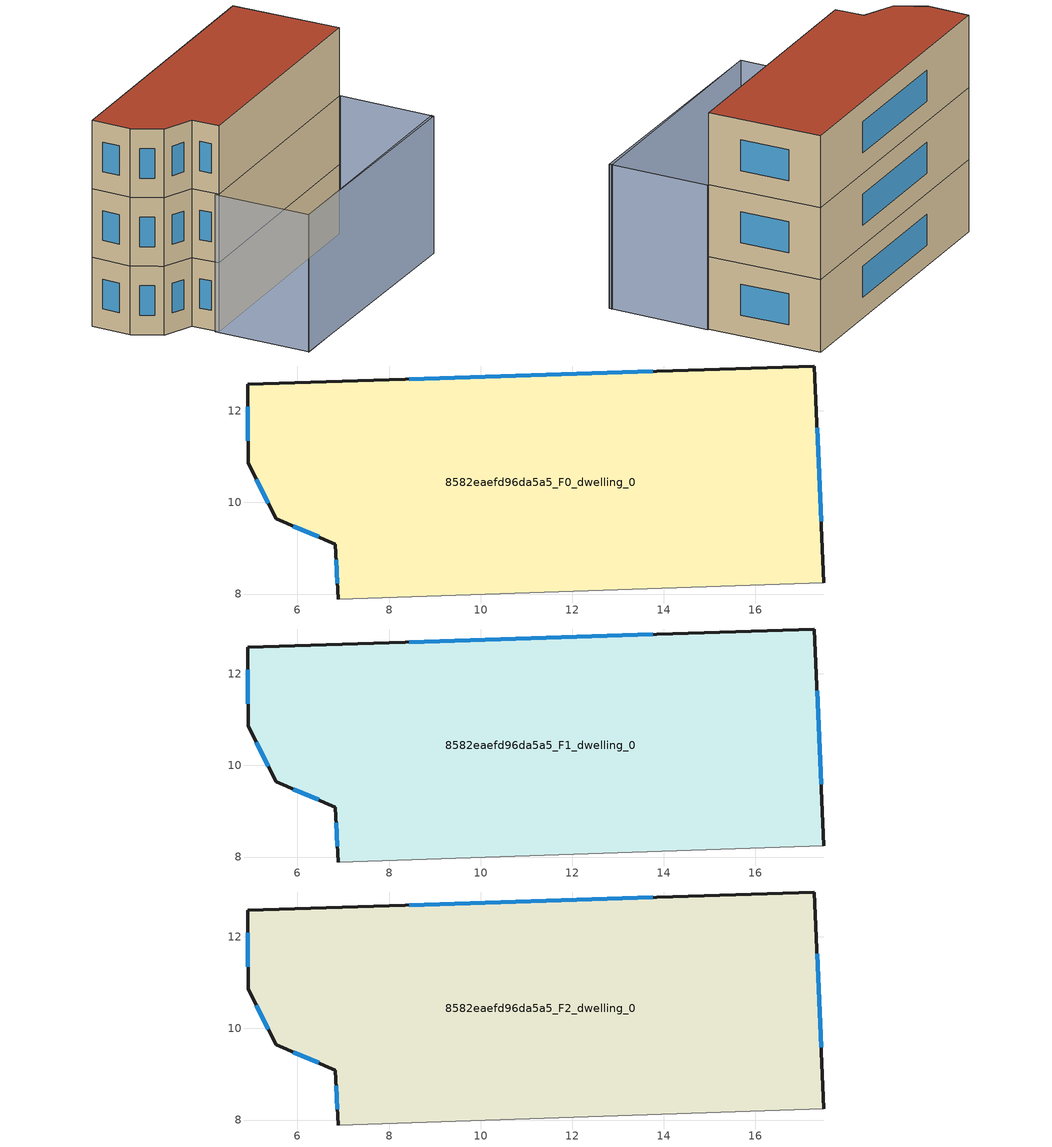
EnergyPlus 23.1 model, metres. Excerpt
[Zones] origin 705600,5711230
8582eaefd96da5a5_F0_dwelling_0
 floor ground (EU_floor_Construction): 17.29,12.98 17.49,8.25 6.89,7.89 6.83,9.09 5.54,9.64 4.92,10.85 4.91,12.58 z0
 wall outside (EU_wall_Construction): 17.49,8.25 17.29,12.98 4.91,12.58 4.92,10.85 5.54,9.64 6.83,9.09 6.89,7.89 z0:3
 wall adiabatic (EU_wall_Construction): 6.89,7.89 17.49,8.25 z0:3
 window (EU_Window_Construction): 5.91,9.49 6.46,9.25 / 5.1,10.51 5.36,9.99 / 4.92,12.09 4.92,11.34 / 13.76,12.87 8.44,12.69 / 17.43,9.59 17.34,11.63 / 6.84,8.75 6.87,8.23 z0.85:2.15
8582eaefd96da5a5_F1_dwelling_0
 floor to 8582eaefd96da5a5_F0_dwelling_0 (EU_floor_Construction): 17.29,12.98 17.49,8.25 6.89,7.89 6.83,9.09 5.54,9.64 4.92,10.85 4.91,12.58 z3
 wall outside (EU_wall_Construction): 17.49,8.25 17.29,12.98 4.91,12.58 4.92,10.85 5.54,9.64 6.83,9.09 6.89,7.89 z3:6
 wall adiabatic (EU_wall_Construction): 6.89,7.89 17.49,8.25 z3:6
 window (EU_Window_Construction): 5.91,9.49 6.46,9.25 / 5.1,10.51 5.36,9.99 / 4.92,12.09 4.92,11.34 / 13.76,12.87 8.44,12.69 / 17.43,9.59 17.34,11.63 / 6.84,8.75 6.87,8.23 z3.85:5.15
8582eaefd96da5a5_F2_dwelling_0
 floor to 8582eaefd96da5a5_F1_dwelling_0 (EU_floor_Construction): 17.29,12.98 17.49,8.25 6.89,7.89 6.83,9.09 5.54,9.64 4.92,10.85 4.91,12.58 z6
 wall outside (EU_wall_Construction): 17.49,8.25 17.29,12.98 4.91,12.58 4.92,10.85 5.54,9.64 6.83,9.09 6.89,7.89 z6:9
 wall adiabatic (EU_wall_Construction): 6.89,7.89 17.49,8.25 z6:9
 window (EU_Window_Construction): 5.91,9.49 6.46,9.25 / 5.1,10.51 5.36,9.99 / 4.92,12.09 4.92,11.34 / 13.76,12.87 8.44,12.69 / 17.43,9.59 17.34,11.63 / 6.84,8.75 6.87,8.23 z6.85:8.15
 roof outside (EU_roof_Construction): 17.49,8.25 17.29,12.98 4.91,12.58 4.92,10.85 5.54,9.64 6.83,9.09 6.89,7.89 z9
shading: 6.88,3.81 17.67,4.15 / 17.64,4.03 6.89,3.81 / 6.89,3.81 6.8,8.02 / 6.8,8.02 17.55,8.25 / 17.55,8.25 17.64,4.03 z0:6
[Building]
EU S2 Campaign: North Axis=0; Terrain=City; Solar Distribution=FullExterior
[Site:Location]
London: Latitude=51.5; Longitude=-0.5; Time Zone=0; Elevation=25
[SizingPeriod:WeatherFileDays]
AnnualSizingPeriod: Begin Month=1; Begin Day of Month=1; End Month=12; End Day of Month=31; Day of Week for Start Day=Monday; Use Weather File Daylight Saving Period=No; Use Weather File Rain and Snow Indicators=No
[MATERIAL]
EU_InternalMass_Material: Roughness=MediumRough; Thickness=0.1; Conductivity=1; Density=1800; Specific Heat=900; Thermal Absorptance=0.9; Solar Absorptance=0.7; Visible Absorptance=0.7
[MATERIAL:NOMASS] Roughness=MediumRough; Thermal Absorptance=0.9; Solar Absorptance=0.7; Visible Absorptance=0.7
Name | Thermal Resistance
EU_wall_NoMass | 0.71061
EU_roof_NoMass | 2.41608
EU_floor_NoMass | 1.75078
[WINDOWMATERIAL:SIMPLEGLAZINGSYSTEM]
EU_Window_SimpleGlazing: UFactor=2.64892; Solar Heat Gain Coefficient=0.76; Visible Transmittance=0.76
[CONSTRUCTION]
EU_wall_Construction: EU_wall_NoMass
EU_roof_Construction: EU_roof_NoMass
EU_floor_Construction: EU_floor_NoMass
EU_Window_Construction: EU_Window_SimpleGlazing
EU_InternalMass_Construction: EU_InternalMass_Material
[ZONE] Type=1; Multiplier=1; Ceiling Height=autocalculate; Floor Area=autocalculate; Part of Total Floor Area=Yes
Name | Volume
8582eaefd96da5a5_F0_dwelling_0 | 167.192
8582eaefd96da5a5_F1_dwelling_0; 8582eaefd96da5a5_F2_dwelling_0 | 167.191
[INTERNALMASS] Construction=EU_InternalMass_Construction; Surface Area=55.7308
Name | Zone or ZoneList
8582eaefd96da5a5_F0_dwelling_0_EU_InternalMass | 8582eaefd96da5a5_F0_dwelling_0
8582eaefd96da5a5_F1_dwelling_0_EU_InternalMass | 8582eaefd96da5a5_F1_dwelling_0
8582eaefd96da5a5_F2_dwelling_0_EU_InternalMass | 8582eaefd96da5a5_F2_dwelling_0
[OTHEREQUIPMENT] Fuel Type=Electricity; Design Level Calculation Method=Watts/Area; Power per Zone Floor Area=1; Fraction Latent=0; Fraction Radiant=0; Fraction Lost=0; Carbon Dioxide Generation Rate=0; EndUse Subcategory=EU_Step8_InternalGains
Name | Zone or ZoneList or Space or SpaceList | Schedule
EU_Step8_InternalGain_8582eaefd96da5a5_F0_dwelling_0_f000 | 8582eaefd96da5a5_F0_dwelling_0 | EU_Step8_GainSchedule_8582eaefd96da5a5_F0_dwelling_0_f000
EU_Step8_InternalGain_8582eaefd96da5a5_F1_dwelling_0_f000 | 8582eaefd96da5a5_F1_dwelling_0 | EU_Step8_GainSchedule_8582eaefd96da5a5_F1_dwelling_0_f000
EU_Step8_InternalGain_8582eaefd96da5a5_F2_dwelling_0_f000 | 8582eaefd96da5a5_F2_dwelling_0 | EU_Step8_GainSchedule_8582eaefd96da5a5_F2_dwelling_0_f000
[ZONEVENTILATION:DESIGNFLOWRATE] Schedule=EU_AlwaysOn; Design Flow Rate Calculation Method=AirChanges/Hour; Air Changes per Hour=0.496673; Ventilation Type=Natural; Fan Pressure Rise=0; Fan Total Efficiency=1; Constant Term Coefficient=1; Temperature Term Coefficient=0; Velocity Term Coefficient=0; Velocity Squared Term Coefficient=0; Minimum Indoor Temperature=-100; Maximum Indoor Temperature=100; Delta Temperature=-100; Minimum Outdoor Temperature=-100; Maximum Outdoor Temperature=100; Maximum Wind Speed=40
Name | Zone or ZoneList or Space or SpaceList
EU_ConstantAir_8582eaefd96da5a5_F0_dwelling_0 | 8582eaefd96da5a5_F0_dwelling_0
EU_ConstantAir_8582eaefd96da5a5_F1_dwelling_0 | 8582eaefd96da5a5_F1_dwelling_0
EU_ConstantAir_8582eaefd96da5a5_F2_dwelling_0 | 8582eaefd96da5a5_F2_dwelling_0
[HVACTEMPLATE:THERMOSTAT] Constant Heating Setpoint=20; Constant Cooling Setpoint=50
EU_HeatOnly_8582eaefd96da5a5_F0_dwelling_0; EU_HeatOnly_8582eaefd96da5a5_F1_dwelling_0; EU_HeatOnly_8582eaefd96da5a5_F2_dwelling_0
[HVACTEMPLATE:ZONE:IDEALLOADSAIRSYSTEM] System Availability Schedule=EU_AlwaysOn; Maximum Heating Supply Air Temperature=50; Minimum Cooling Supply Air Temperature=13; Maximum Heating Supply Air Humidity Ratio=0.0156; Minimum Cooling Supply Air Humidity Ratio=0.0077; Heating Limit=NoLimit; Cooling Limit=NoLimit; Heating Availability Schedule=EU_AlwaysOn; Cooling Availability Schedule=EU_CoolingOff; Dehumidification Control Type=ConstantSensibleHeatRatio; Cooling Sensible Heat Ratio=0.7; Dehumidification Setpoint=60; Humidification Control Type=None; Humidification Setpoint=30; Outdoor Air Method=None; Outdoor Air Flow Rate per Person=0.00944; Outdoor Air Flow Rate per Zone Floor Area=0; Outdoor Air Flow Rate per Zone=0; Demand Controlled Ventilation Type=None; Outdoor Air Economizer Type=NoEconomizer; Heat Recovery Type=None; Sensible Heat Recovery Effectiveness=0.7; Latent Heat Recovery Effectiveness=0.65
Name | Template Thermostat
8582eaefd96da5a5_F0_dwelling_0 | EU_HeatOnly_8582eaefd96da5a5_F0_dwelling_0
8582eaefd96da5a5_F1_dwelling_0 | EU_HeatOnly_8582eaefd96da5a5_F1_dwelling_0
8582eaefd96da5a5_F2_dwelling_0 | EU_HeatOnly_8582eaefd96da5a5_F2_dwelling_0
[SIZING:ZONE] Zone Cooling Design Supply Air Temperature Input Method=SupplyAirTemperature; Zone Cooling Design Supply Air Temperature=13; Zone Heating Design Supply Air Temperature Input Method=SupplyAirTemperature; Zone Heating Design Supply Air Temperature=50; Zone Cooling Design Supply Air Humidity Ratio=0.008; Zone Heating Design Supply Air Humidity Ratio=0.008; Cooling Design Air Flow Method=DesignDay; Cooling Design Air Flow Rate=0; Cooling Minimum Air Flow per Zone Floor Area=0.000762; Cooling Minimum Air Flow=0; Cooling Minimum Air Flow Fraction=0.2; Heating Design Air Flow Method=DesignDay; Heating Design Air Flow Rate=0; Heating Maximum Air Flow per Zone Floor Area=0.002032; Heating Maximum Air Flow=0.141576; Heating Maximum Air Flow Fraction=0.3; Account for Dedicated Outdoor Air System=No; Dedicated Outdoor Air System Control Strategy=NeutralSupplyAir; Dedicated Outdoor Air Low Setpoint Temperature for Design=autosize; Dedicated Outdoor Air High Setpoint Temperature for Design=autosize; Zone Load Sizing Method=Sensible Load Only No Latent Load; Zone Latent Cooling Design Supply Air Humidity Ratio Input Method=HumidityRatioDifference; Zone Cooling Design Supply Air Humidity Ratio Difference=0.005; Zone Latent Heating Design Supply Air Humidity Ratio Input Method=HumidityRatioDifference; Zone Humidification Design Supply Air Humidity Ratio Difference=0.005
8582eaefd96da5a5_F0_dwelling_0; 8582eaefd96da5a5_F1_dwelling_0; 8582eaefd96da5a5_F2_dwelling_0
[SCHEDULE:CONSTANT]
Name | Hourly Value
EU_AlwaysOn | 1
EU_CoolingOff | 0
[SCHEDULE:FILE] Column Number=1; Rows to Skip at Top=0; Number of Hours of Data=8760; Column Separator=Comma; Interpolate to Timestep=No; Minutes per Item=60; Adjust Schedule for Daylight Savings=Yes
Name | File
EU_Step8_GainSchedule_8582eaefd96da5a5_F0_dwelling_0_f000 | ../../schedules/8582eaefd96da5a5/8582eaefd96da5a5_F0_dwelling_0_f000_gain.csv
EU_Step8_GainSchedule_8582eaefd96da5a5_F1_dwelling_0_f000 | ../../schedules/8582eaefd96da5a5/8582eaefd96da5a5_F1_dwelling_0_f000_gain.csv
EU_Step8_GainSchedule_8582eaefd96da5a5_F2_dwelling_0_f000 | ../../schedules/8582eaefd96da5a5/8582eaefd96da5a5_F2_dwelling_0_f000_gain.csv
